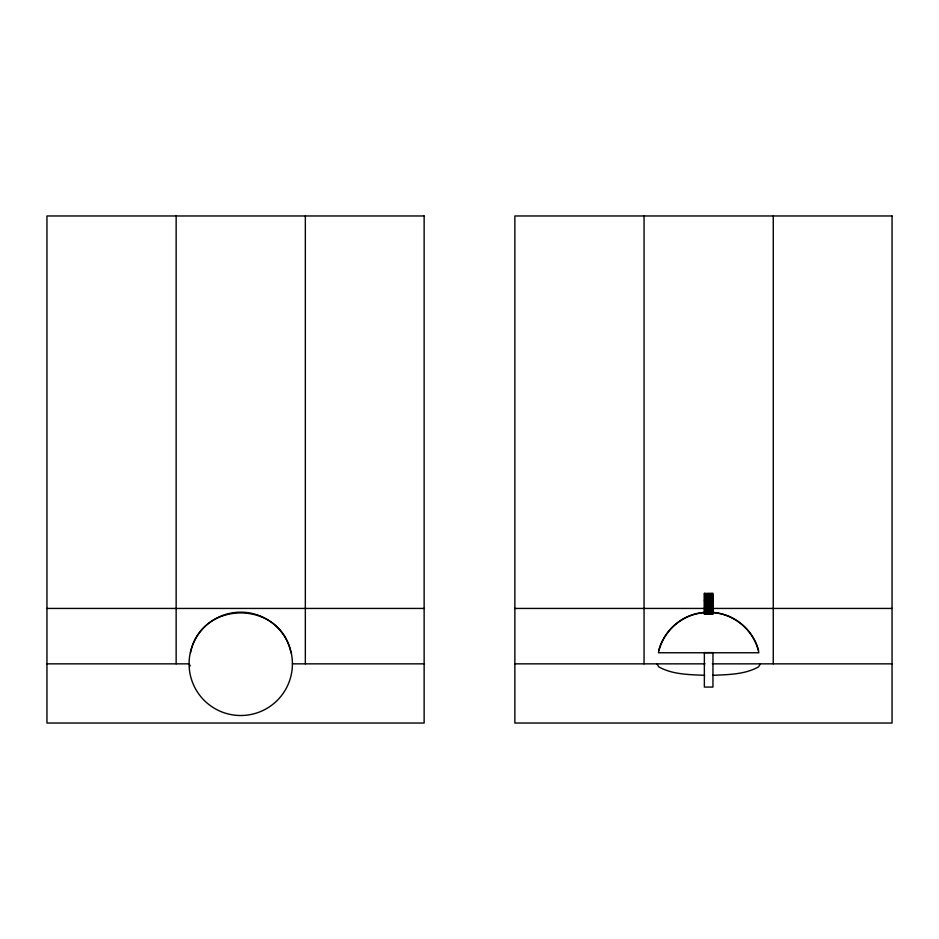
<?xml version="1.0" encoding="UTF-8"?>
<svg xmlns="http://www.w3.org/2000/svg" width="939" height="939" viewBox="0 0 939 939"><rect width="100%" height="100%" fill="white"/><g stroke="black" fill="none" stroke-linecap="round" stroke-linejoin="round"><path stroke-width="1.41" d="M190.523 652.758C200.923 599.657 280.561 599.657 290.961 652.758M704.356 612.733C682.395 613.871 662.781 631.348 658.439 652.758L758.876 652.758C754.533 631.348 734.92 613.871 712.959 612.733M760.332 663.85L758.571 666.854C744.756 674.625 728.112 674.566 712.666 675.341M704.356 593.401L712.959 593.26L712.959 614.071L704.356 614.071L704.356 593.26M704.356 594.551L712.959 594.551M704.356 595.702L712.959 595.702M704.356 596.84L712.959 596.84M704.356 597.99L712.959 597.99M704.356 599.141L712.959 599.141M704.356 600.15L712.959 600.15M704.356 600.291L712.959 600.291M704.356 601.441L712.959 601.441M704.356 602.592L712.959 602.592M704.356 603.73L712.959 603.73M704.356 604.88L712.959 604.88M704.356 606.031L712.959 606.031M704.356 607.181L712.959 607.181M46.95 608.437L424.135 608.437M514.865 608.437L892.05 608.437M704.356 609.481L712.959 609.481M704.356 610.62L712.959 610.62M704.356 611.77L712.959 611.77M704.356 612.921L712.959 612.921M704.356 613.93L712.959 613.93M46.95 663.85L189.068 663.85L190.241 665.845M292.416 663.85A51.68 51.68 0 0 0 214.902 619.094A51.68 51.68 0 0 0 214.902 708.593A51.68 51.68 0 0 0 292.416 663.85L424.135 663.85M514.865 663.85L705.013 663.85M712.302 663.85L892.05 663.85M704.649 675.341C689.203 674.566 672.559 674.625 658.744 666.854L656.983 663.85M773.255 215.97L773.255 663.85M644.06 215.97L644.06 663.85M305.339 215.97L305.339 663.85M176.145 215.97L176.145 663.85M658.744 650.469A51.68 51.68 0 0 1 704.614 612.322M712.701 612.322A51.68 51.68 0 0 1 758.571 650.469M424.135 215.97L46.95 215.97L46.95 723.03L424.135 723.03L424.135 215.97M892.05 215.97L514.865 215.97L514.865 723.03L892.05 723.03L892.05 215.97M712.959 652.617L704.356 652.617L704.356 687.066L712.959 687.066L712.959 652.617"/></g></svg>
